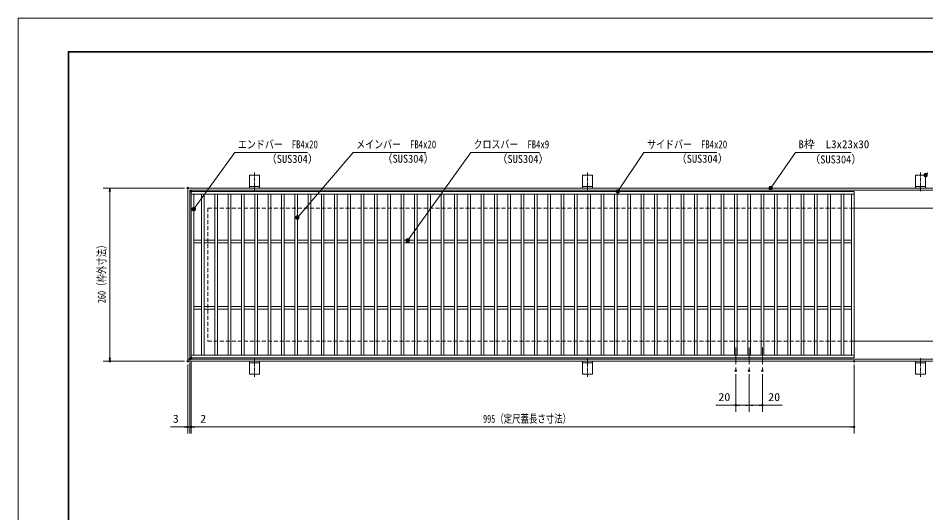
# Model space of a CAD drawing. Units: millimetres, scale not verified. Extents: x -1050 to 1050, y -742 to 742.
# Drawn here: x -1050 to 312, y 0 to 742 of the extents above; entities that cross this region are included whole.
import ezdxf
from ezdxf.enums import TextEntityAlignment as Align

# ---------------------------------------------------------------- set-up
doc = ezdxf.new("R2010")
doc.units = ezdxf.units.MM
doc.header["$LTSCALE"] = 5
doc.header["$PDMODE"] = 32
doc.header["$PDSIZE"] = 2.5
doc.linetypes.add('CHAIN1', pattern=[8, 5, -1, 1, -1])
doc.linetypes.add('DASHED1', pattern=[1.8, 1.2, -0.6])
for name, color, linetype, lineweight in [('0-0_7-図\u3000枠', 4, 'Continuous', 9), ('0-1_寸法注釈', 2, 'Continuous', 9), ('0-2_0', 2, 'Continuous', 9), ('0-3_DEFPOINTS', 134, 'Continuous', 9), ('0-4_アンカー', 7, 'Continuous', 9), ('0-5_枠', 7, 'Continuous', 9), ('0-8_蓋', 5, 'Continuous', 9), ('0-9_溝開口', 4, 'DASHED1', 9), ('0-A_中心線', 6, 'CHAIN1', 9)]:
    doc.layers.add(name, color=color, linetype=linetype, lineweight=lineweight)
doc.styles.add('ＭＳ ゴシック', font='')
doc.styles.get('ＭＳ ゴシック').set_extended_font_data('MS Gothic')

# ---------------------------------------------------------------- blocks, each defined once
blk = doc.blocks.new('_OPEN')
at = {"layer": '0-2_0'}
blk.add_line((0, 0), (-5, 0), dxfattribs=at)
blk.add_lwpolyline([(-5, 0.833), (0, 0), (-5, -0.833)], dxfattribs=at)
blk = doc.blocks.new('A$C5D7C781A')
at = {"layer": '0-4_アンカー', "color": 6, "linetype": 'CHAIN1'}
blk.add_line((37.5, 140.11), (37.5, 0), dxfattribs=at)
at = {"layer": '0-4_アンカー'}
for p, q in [((0, 118.78), (0, 22.26)), ((0, 118.78), (75, 118.78)), ((75, 118.78), (75, 22.26)), ((75, 33.76), (0, 33.76)), ((0, 22.26), (75, 22.26))]:
    blk.add_line(p, q, dxfattribs=at)
blk = doc.blocks.new('_Dot')
at = {"layer": '0-2_0'}
for p, q in [((-2.5, 0), (-5, 0)), ((2.445, 0.5), (-2.445, 0.5)), ((1.997, 1.5), (-1.997, 1.5)), ((2.289, -0.995), (-2.289, -0.995)), ((1.499, -1.995), (-1.499, -1.995))]:
    blk.add_line(p, q, dxfattribs=at)
for points in [[(2.5, 0), (2.48, 0.313), (2.421, 0.622), (2.324, 0.92), (2.191, 1.204), (2.023, 1.469), (1.822, 1.711), (1.594, 1.926), (1.34, 2.111), (1.064, 2.262), (0.773, 2.378), (0.468, 2.456), (0.157, 2.495), (-0.157, 2.495), (-0.468, 2.456), (-0.773, 2.378), (-1.064, 2.262), (-1.34, 2.111), (-1.594, 1.926), (-1.822, 1.711), (-2.023, 1.469), (-2.191, 1.204), (-2.324, 0.92), (-2.421, 0.622), (-2.48, 0.313), (-2.5, 0), (0, 0)], [(-2.5, 0), (-2.48, -0.313), (-2.421, -0.622), (-2.324, -0.92), (-2.191, -1.204), (-2.023, -1.469), (-1.822, -1.711), (-1.594, -1.926), (-1.34, -2.111), (-1.064, -2.262), (-0.773, -2.378), (-0.468, -2.456), (-0.157, -2.495), (0.157, -2.495), (0.468, -2.456), (0.773, -2.378), (1.064, -2.262), (1.34, -2.111), (1.594, -1.926), (1.822, -1.711), (2.023, -1.469), (2.191, -1.204), (2.324, -0.92), (2.421, -0.622), (2.48, -0.313), (2.5, 0), (0, 0)]]:
    blk.add_lwpolyline(points, close=True, dxfattribs=at)

msp = doc.modelspace()

# ---------------------------------------------------------------- linework, layer by layer
at = {"layer": '0-0_7-図\u3000枠'}
for p, q in [((-975, -692.5), (-975, 692.5)), ((-973.75, -691.25), (-973.75, 691.25)), ((-973.75, 691.25), (998.75, 691.25))]:
    msp.add_line(p, q, dxfattribs=at)
msp.add_lwpolyline([(-975, 692.5), (1000, 692.5), (1000, -692.5)], dxfattribs=at)
at = {"layer": '0-1_寸法注釈'}
for p, q in [((-800.45, 487.475), (-922.363, 487.475)), ((-912.363, 482.475), (-912.363, 232.475)), ((-800.45, 227.475), (-922.363, 227.475)), ((-795.45, 222.475), (-795.45, 118.953)), ((-792.45, 225.475), (-792.45, 118.953)), ((-792.45, 225.475), (-792.45, 118.953)), ((-790.45, 227.475), (-790.45, 118.953)), ((-790.45, 227.475), (-790.45, 118.953)), ((204.55, 222.475), (204.55, 118.953)), ((27.05, 208.328), (27.05, 151.522)), ((47.05, 208.328), (47.05, 151.522)), ((47.05, 208.328), (47.05, 151.522)), ((67.05, 208.328), (67.05, 151.522)), ((27.05, 161.522), (-2.797, 161.522)), ((42.05, 161.522), (32.05, 161.522)), ((52.05, 161.522), (62.05, 161.522)), ((67.05, 161.522), (96.897, 161.522)), ((-800.45, 128.953), (-821.563, 128.953)), ((-797.45, 128.953), (-802.45, 128.953)), ((-792.45, 128.953), (-795.45, 128.953)), ((-792.45, 128.953), (-790.45, 128.953)), ((-787.45, 128.953), (-782.45, 128.953)), ((-785.45, 128.953), (199.55, 128.953)), ((-785.45, 128.953), (-764.337, 128.953))]:
    msp.add_line(p, q, dxfattribs=at)
for points in [[(-615.707, 540.749), (-724.931, 540.749), (-785.857, 456.667)], [(-438.147, 540.749), (-547.371, 540.749), (-630.295, 443.985)], [(-267.513, 540.749), (-370.72, 540.749), (-464.681, 409.785)], [(-1.475, 540.749), (-110.699, 540.749), (-149.41, 483.298)], [(200.141, 540.968), (116.791, 540.968), (80.008, 488.288)]]:
    msp.add_lwpolyline(points, dxfattribs=at)
at = {"layer": '0-3_DEFPOINTS'}
msp.add_lwpolyline([(-1050, -742.5), (-1050, 742.5), (1050, 742.5), (1050, -742.5)], close=True, dxfattribs=at)
for p in [(-795.45, 487.475), (-792.45, 230.475), (-790.45, 232.475), (-912.363, 227.475), (-795.45, 227.475), (-795.45, 227.475), (204.55, 227.475), (27.05, 213.328), (47.05, 213.328), (67.05, 213.328), (27.05, 161.522), (67.05, 161.522), (-795.45, 128.953), (-790.45, 128.953), (204.55, 128.953)]:
    msp.add_point(p, dxfattribs=at)
at = {"layer": '0-5_枠'}
for p, q in [((-795.45, 487.475), (409.55, 487.475)), ((-795.45, 487.475), (-795.45, 227.475)), ((-792.45, 484.475), (407.714, 484.475)), ((-792.45, 484.475), (-792.45, 230.475)), ((204.55, 457.475), (409.55, 457.475)), ((204.55, 257.475), (409.55, 257.475)), ((-795.45, 227.475), (409.55, 227.475)), ((-792.45, 230.475), (411.386, 230.475))]:
    msp.add_line(p, q, dxfattribs=at)
at = {"layer": '0-8_蓋'}
for p, q in [((204.55, 482.475), (-790.45, 482.475)), ((-790.45, 232.475), (-790.45, 482.475)), ((204.55, 478.475), (-790.45, 478.475)), ((-786.45, 236.475), (-786.45, 478.475)), ((-774.95, 478.475), (-774.95, 236.475)), ((-770.95, 478.475), (-770.95, 236.475)), ((-754.95, 478.475), (-754.95, 236.475)), ((-750.95, 478.475), (-750.95, 236.475)), ((-734.95, 478.475), (-734.95, 236.475)), ((-730.95, 478.475), (-730.95, 236.475)), ((-714.95, 478.475), (-714.95, 236.475)), ((-710.95, 478.475), (-710.95, 236.475)), ((-694.95, 478.475), (-694.95, 236.475)), ((-690.95, 478.475), (-690.95, 236.475)), ((-674.95, 478.475), (-674.95, 236.475)), ((-670.95, 478.475), (-670.95, 236.475)), ((-654.95, 478.475), (-654.95, 236.475)), ((-650.95, 478.475), (-650.95, 236.475)), ((-634.95, 478.475), (-634.95, 236.475)), ((-630.95, 478.475), (-630.95, 236.475)), ((-614.95, 478.475), (-614.95, 236.475)), ((-610.95, 478.475), (-610.95, 236.475)), ((-594.95, 478.475), (-594.95, 236.475)), ((-590.95, 478.475), (-590.95, 236.475)), ((-574.95, 478.475), (-574.95, 236.475)), ((-570.95, 478.475), (-570.95, 236.475)), ((-554.95, 478.475), (-554.95, 236.475)), ((-550.95, 478.475), (-550.95, 236.475)), ((-534.95, 478.475), (-534.95, 236.475)), ((-530.95, 478.475), (-530.95, 236.475)), ((-514.95, 478.475), (-514.95, 236.475)), ((-510.95, 478.475), (-510.95, 236.475)), ((-494.95, 478.475), (-494.95, 236.475)), ((-490.95, 478.475), (-490.95, 236.475)), ((-474.95, 478.475), (-474.95, 236.475)), ((-470.95, 478.475), (-470.95, 236.475)), ((-454.95, 478.475), (-454.95, 236.475)), ((-450.95, 478.475), (-450.95, 236.475)), ((-434.95, 478.475), (-434.95, 236.475)), ((-430.95, 478.475), (-430.95, 236.475)), ((-414.95, 478.475), (-414.95, 236.475)), ((-410.95, 478.475), (-410.95, 236.475)), ((-394.95, 478.475), (-394.95, 236.475)), ((-390.95, 478.475), (-390.95, 236.475)), ((-374.95, 478.475), (-374.95, 236.475)), ((-370.95, 478.475), (-370.95, 236.475)), ((-354.95, 478.475), (-354.95, 236.475)), ((-350.95, 478.475), (-350.95, 236.475)), ((-334.95, 478.475), (-334.95, 236.475)), ((-330.95, 478.475), (-330.95, 236.475)), ((-314.95, 478.475), (-314.95, 236.475)), ((-310.95, 478.475), (-310.95, 236.475)), ((-294.95, 478.475), (-294.95, 236.475)), ((-290.95, 478.475), (-290.95, 236.475)), ((-274.95, 478.475), (-274.95, 236.475)), ((-270.95, 478.475), (-270.95, 236.475)), ((-254.95, 478.475), (-254.95, 236.475)), ((-250.95, 478.475), (-250.95, 236.475)), ((-234.95, 478.475), (-234.95, 236.475)), ((-230.95, 478.475), (-230.95, 236.475)), ((-214.95, 478.475), (-214.95, 236.475)), ((-210.95, 478.475), (-210.95, 236.475)), ((-194.95, 478.475), (-194.95, 236.475)), ((-190.95, 478.475), (-190.95, 236.475)), ((-174.95, 478.475), (-174.95, 236.475)), ((-170.95, 478.475), (-170.95, 236.475)), ((-154.95, 478.475), (-154.95, 236.475)), ((-150.95, 478.475), (-150.95, 236.475)), ((-134.95, 478.475), (-134.95, 236.475)), ((-130.95, 478.475), (-130.95, 236.475)), ((-114.95, 478.475), (-114.95, 236.475)), ((-110.95, 478.475), (-110.95, 236.475)), ((-94.95, 478.475), (-94.95, 236.475)), ((-90.95, 478.475), (-90.95, 236.475)), ((-74.95, 478.475), (-74.95, 236.475)), ((-70.95, 478.475), (-70.95, 236.475)), ((-54.95, 478.475), (-54.95, 236.475)), ((-50.95, 478.475), (-50.95, 236.475)), ((-34.95, 478.475), (-34.95, 236.475)), ((-30.95, 478.475), (-30.95, 236.475)), ((-14.95, 478.475), (-14.95, 236.475)), ((-10.95, 478.475), (-10.95, 236.475)), ((5.05, 478.475), (5.05, 236.475)), ((9.05, 478.475), (9.05, 236.475)), ((25.05, 478.475), (25.05, 236.475)), ((29.05, 478.475), (29.05, 236.475)), ((45.05, 478.475), (45.05, 236.475)), ((49.05, 478.475), (49.05, 236.475)), ((65.05, 478.475), (65.05, 236.475)), ((69.05, 478.475), (69.05, 236.475)), ((85.05, 478.475), (85.05, 236.475)), ((89.05, 478.475), (89.05, 236.475)), ((105.05, 478.475), (105.05, 236.475)), ((109.05, 478.475), (109.05, 236.475)), ((125.05, 478.475), (125.05, 236.475)), ((129.05, 478.475), (129.05, 236.475)), ((145.05, 478.475), (145.05, 236.475)), ((149.05, 478.475), (149.05, 236.475)), ((165.05, 478.475), (165.05, 236.475)), ((169.05, 478.475), (169.05, 236.475)), ((185.05, 478.475), (185.05, 236.475)), ((189.05, 478.475), (189.05, 236.475)), ((200.55, 236.475), (200.55, 478.475)), ((204.55, 232.475), (204.55, 482.475)), ((-774.95, 409.475), (-786.45, 409.475)), ((-754.95, 409.475), (-770.95, 409.475)), ((-734.95, 409.475), (-750.95, 409.475)), ((-714.95, 409.475), (-730.95, 409.475)), ((-694.95, 409.475), (-710.95, 409.475)), ((-674.95, 409.475), (-690.95, 409.475)), ((-654.95, 409.475), (-670.95, 409.475)), ((-634.95, 409.475), (-650.95, 409.475)), ((-614.95, 409.475), (-630.95, 409.475)), ((-594.95, 409.475), (-610.95, 409.475)), ((-574.95, 409.475), (-590.95, 409.475)), ((-554.95, 409.475), (-570.95, 409.475)), ((-534.95, 409.475), (-550.95, 409.475)), ((-514.95, 409.475), (-530.95, 409.475)), ((-494.95, 409.475), (-510.95, 409.475)), ((-474.95, 409.475), (-490.95, 409.475)), ((-454.95, 409.475), (-470.95, 409.475)), ((-434.95, 409.475), (-450.95, 409.475)), ((-414.95, 409.475), (-430.95, 409.475)), ((-394.95, 409.475), (-410.95, 409.475)), ((-374.95, 409.475), (-390.95, 409.475)), ((-354.95, 409.475), (-370.95, 409.475)), ((-334.95, 409.475), (-350.95, 409.475)), ((-314.95, 409.475), (-330.95, 409.475)), ((-294.95, 409.475), (-310.95, 409.475)), ((-274.95, 409.475), (-290.95, 409.475)), ((-254.95, 409.475), (-270.95, 409.475)), ((-234.95, 409.475), (-250.95, 409.475)), ((-214.95, 409.475), (-230.95, 409.475)), ((-194.95, 409.475), (-210.95, 409.475)), ((-174.95, 409.475), (-190.95, 409.475)), ((-154.95, 409.475), (-170.95, 409.475)), ((-134.95, 409.475), (-150.95, 409.475)), ((-114.95, 409.475), (-130.95, 409.475)), ((-94.95, 409.475), (-110.95, 409.475)), ((-74.95, 409.475), (-90.95, 409.475)), ((-54.95, 409.475), (-70.95, 409.475)), ((-34.95, 409.475), (-50.95, 409.475)), ((-14.95, 409.475), (-30.95, 409.475)), ((5.05, 409.475), (-10.95, 409.475)), ((25.05, 409.475), (9.05, 409.475)), ((45.05, 409.475), (29.05, 409.475)), ((65.05, 409.475), (49.05, 409.475)), ((85.05, 409.475), (69.05, 409.475)), ((105.05, 409.475), (89.05, 409.475)), ((125.05, 409.475), (109.05, 409.475)), ((145.05, 409.475), (129.05, 409.475)), ((165.05, 409.475), (149.05, 409.475)), ((185.05, 409.475), (169.05, 409.475)), ((200.55, 409.475), (189.05, 409.475)), ((-774.95, 405.475), (-786.45, 405.475)), ((-754.95, 405.475), (-770.95, 405.475)), ((-734.95, 405.475), (-750.95, 405.475)), ((-714.95, 405.475), (-730.95, 405.475)), ((-694.95, 405.475), (-710.95, 405.475)), ((-674.95, 405.475), (-690.95, 405.475)), ((-654.95, 405.475), (-670.95, 405.475)), ((-634.95, 405.475), (-650.95, 405.475)), ((-614.95, 405.475), (-630.95, 405.475)), ((-594.95, 405.475), (-610.95, 405.475)), ((-574.95, 405.475), (-590.95, 405.475)), ((-554.95, 405.475), (-570.95, 405.475)), ((-534.95, 405.475), (-550.95, 405.475)), ((-514.95, 405.475), (-530.95, 405.475)), ((-494.95, 405.475), (-510.95, 405.475)), ((-474.95, 405.475), (-490.95, 405.475)), ((-454.95, 405.475), (-470.95, 405.475)), ((-434.95, 405.475), (-450.95, 405.475)), ((-414.95, 405.475), (-430.95, 405.475)), ((-394.95, 405.475), (-410.95, 405.475)), ((-374.95, 405.475), (-390.95, 405.475)), ((-354.95, 405.475), (-370.95, 405.475)), ((-334.95, 405.475), (-350.95, 405.475)), ((-314.95, 405.475), (-330.95, 405.475)), ((-294.95, 405.475), (-310.95, 405.475)), ((-274.95, 405.475), (-290.95, 405.475)), ((-254.95, 405.475), (-270.95, 405.475)), ((-234.95, 405.475), (-250.95, 405.475)), ((-214.95, 405.475), (-230.95, 405.475)), ((-194.95, 405.475), (-210.95, 405.475)), ((-174.95, 405.475), (-190.95, 405.475)), ((-154.95, 405.475), (-170.95, 405.475)), ((-134.95, 405.475), (-150.95, 405.475)), ((-114.95, 405.475), (-130.95, 405.475)), ((-94.95, 405.475), (-110.95, 405.475)), ((-74.95, 405.475), (-90.95, 405.475)), ((-54.95, 405.475), (-70.95, 405.475)), ((-34.95, 405.475), (-50.95, 405.475)), ((-14.95, 405.475), (-30.95, 405.475)), ((5.05, 405.475), (-10.95, 405.475)), ((25.05, 405.475), (9.05, 405.475)), ((45.05, 405.475), (29.05, 405.475)), ((65.05, 405.475), (49.05, 405.475)), ((85.05, 405.475), (69.05, 405.475)), ((105.05, 405.475), (89.05, 405.475)), ((125.05, 405.475), (109.05, 405.475)), ((145.05, 405.475), (129.05, 405.475)), ((165.05, 405.475), (149.05, 405.475)), ((185.05, 405.475), (169.05, 405.475)), ((200.55, 405.475), (189.05, 405.475)), ((-774.95, 309.475), (-786.45, 309.475)), ((-774.95, 305.475), (-786.45, 305.475)), ((-754.95, 309.475), (-770.95, 309.475)), ((-754.95, 305.475), (-770.95, 305.475)), ((-734.95, 309.475), (-750.95, 309.475)), ((-734.95, 305.475), (-750.95, 305.475)), ((-714.95, 309.475), (-730.95, 309.475)), ((-714.95, 305.475), (-730.95, 305.475)), ((-694.95, 309.475), (-710.95, 309.475)), ((-694.95, 305.475), (-710.95, 305.475)), ((-674.95, 309.475), (-690.95, 309.475)), ((-674.95, 305.475), (-690.95, 305.475)), ((-654.95, 309.475), (-670.95, 309.475)), ((-654.95, 305.475), (-670.95, 305.475)), ((-634.95, 309.475), (-650.95, 309.475)), ((-634.95, 305.475), (-650.95, 305.475)), ((-614.95, 309.475), (-630.95, 309.475)), ((-614.95, 305.475), (-630.95, 305.475)), ((-594.95, 309.475), (-610.95, 309.475)), ((-594.95, 305.475), (-610.95, 305.475)), ((-574.95, 309.475), (-590.95, 309.475)), ((-574.95, 305.475), (-590.95, 305.475)), ((-554.95, 309.475), (-570.95, 309.475)), ((-554.95, 305.475), (-570.95, 305.475)), ((-534.95, 309.475), (-550.95, 309.475)), ((-534.95, 305.475), (-550.95, 305.475)), ((-514.95, 309.475), (-530.95, 309.475)), ((-514.95, 305.475), (-530.95, 305.475)), ((-494.95, 309.475), (-510.95, 309.475)), ((-494.95, 305.475), (-510.95, 305.475)), ((-474.95, 309.475), (-490.95, 309.475)), ((-474.95, 305.475), (-490.95, 305.475)), ((-454.95, 309.475), (-470.95, 309.475)), ((-454.95, 305.475), (-470.95, 305.475)), ((-434.95, 309.475), (-450.95, 309.475)), ((-434.95, 305.475), (-450.95, 305.475)), ((-414.95, 309.475), (-430.95, 309.475)), ((-414.95, 305.475), (-430.95, 305.475)), ((-394.95, 309.475), (-410.95, 309.475)), ((-394.95, 305.475), (-410.95, 305.475)), ((-374.95, 309.475), (-390.95, 309.475)), ((-374.95, 305.475), (-390.95, 305.475)), ((-354.95, 309.475), (-370.95, 309.475)), ((-354.95, 305.475), (-370.95, 305.475)), ((-334.95, 309.475), (-350.95, 309.475)), ((-334.95, 305.475), (-350.95, 305.475)), ((-314.95, 309.475), (-330.95, 309.475)), ((-314.95, 305.475), (-330.95, 305.475)), ((-294.95, 309.475), (-310.95, 309.475)), ((-294.95, 305.475), (-310.95, 305.475)), ((-274.95, 309.475), (-290.95, 309.475)), ((-274.95, 305.475), (-290.95, 305.475)), ((-254.95, 309.475), (-270.95, 309.475)), ((-254.95, 305.475), (-270.95, 305.475)), ((-234.95, 309.475), (-250.95, 309.475)), ((-234.95, 305.475), (-250.95, 305.475)), ((-214.95, 309.475), (-230.95, 309.475)), ((-214.95, 305.475), (-230.95, 305.475)), ((-194.95, 309.475), (-210.95, 309.475)), ((-194.95, 305.475), (-210.95, 305.475)), ((-174.95, 309.475), (-190.95, 309.475)), ((-174.95, 305.475), (-190.95, 305.475)), ((-154.95, 309.475), (-170.95, 309.475)), ((-154.95, 305.475), (-170.95, 305.475)), ((-134.95, 309.475), (-150.95, 309.475)), ((-134.95, 305.475), (-150.95, 305.475)), ((-114.95, 309.475), (-130.95, 309.475)), ((-114.95, 305.475), (-130.95, 305.475)), ((-94.95, 309.475), (-110.95, 309.475)), ((-94.95, 305.475), (-110.95, 305.475)), ((-74.95, 309.475), (-90.95, 309.475)), ((-74.95, 305.475), (-90.95, 305.475)), ((-54.95, 309.475), (-70.95, 309.475)), ((-54.95, 305.475), (-70.95, 305.475)), ((-34.95, 309.475), (-50.95, 309.475)), ((-34.95, 305.475), (-50.95, 305.475)), ((-14.95, 309.475), (-30.95, 309.475)), ((-14.95, 305.475), (-30.95, 305.475)), ((5.05, 309.475), (-10.95, 309.475)), ((5.05, 305.475), (-10.95, 305.475)), ((25.05, 309.475), (9.05, 309.475)), ((25.05, 305.475), (9.05, 305.475)), ((45.05, 309.475), (29.05, 309.475)), ((45.05, 305.475), (29.05, 305.475)), ((65.05, 309.475), (49.05, 309.475)), ((65.05, 305.475), (49.05, 305.475)), ((85.05, 309.475), (69.05, 309.475)), ((85.05, 305.475), (69.05, 305.475)), ((105.05, 309.475), (89.05, 309.475)), ((105.05, 305.475), (89.05, 305.475)), ((125.05, 309.475), (109.05, 309.475)), ((125.05, 305.475), (109.05, 305.475)), ((145.05, 309.475), (129.05, 309.475)), ((145.05, 305.475), (129.05, 305.475)), ((165.05, 309.475), (149.05, 309.475)), ((165.05, 305.475), (149.05, 305.475)), ((185.05, 309.475), (169.05, 309.475)), ((185.05, 305.475), (169.05, 305.475)), ((200.55, 309.475), (189.05, 309.475)), ((200.55, 305.475), (189.05, 305.475)), ((-790.45, 236.475), (204.55, 236.475)), ((-790.45, 232.475), (204.55, 232.475))]:
    msp.add_line(p, q, dxfattribs=at)
at = {"layer": '0-8_蓋', "color": 7}
for p in [(-790.45, 482.475), (-790.45, 232.475)]:
    msp.add_point(p, dxfattribs=at)
at = {"layer": '0-9_溝開口'}
for p, q in [((-765.45, 457.475), (204.55, 457.475)), ((-765.45, 457.475), (-765.45, 257.475)), ((-765.45, 257.475), (204.55, 257.475))]:
    msp.add_line(p, q, dxfattribs=at)
at = {"layer": '0-A_中心線'}
for p, q in [((27.05, 247.969), (27.05, 213.328)), ((47.05, 247.969), (47.05, 213.328)), ((67.05, 247.969), (67.05, 213.328))]:
    msp.add_line(p, q, dxfattribs=at)

# ---------------------------------------------------------------- block references
at = {"layer": '0-1_寸法注釈'}
for name, p, rotation in [('_Dot', (312.05, 506.779), 229.33113), ('_Dot', (79.425, 487.475), 234.35189), ('_OPEN', (-912.363, 487.475), 90), ('_Dot', (-149.979, 482.475), 235.34703), ('_Dot', (-786.45, 455.862), 233.62864), ('_Dot', (-630.95, 443.23), 229.06472), ('_Dot', (-465.268, 408.975), 234.05474), ('_OPEN', (-912.363, 227.475), 270), ('_OPEN', (27.05, 161.522), 180), ('_OPEN', (47.05, 161.522), 180), ('_OPEN', (-792.45, 128.953), 180), ('_OPEN', (-790.45, 128.953), 180), ('_OPEN', (-790.45, 128.953), 180)]:
    msp.add_blockref(name, p, dxfattribs=dict(at, rotation=rotation))
for p in [(47.05, 161.522), (67.05, 161.522), (-795.45, 128.953), (-792.45, 128.953), (204.55, 128.953)]:
    msp.add_blockref('_OPEN', p, dxfattribs=at)
at = {"layer": '0-4_アンカー', "xscale": 0.2, "yscale": 0.2}
for p in [(-702.95, 483.023), (-202.95, 483.023), (297.05, 483.023)]:
    msp.add_blockref('A$C5D7C781A', p, dxfattribs=at)
at = {"layer": '0-4_アンカー', "xscale": -0.2, "yscale": 0.2, "rotation": 180}
for p in [(-702.95, 231.927), (-202.95, 231.927), (297.05, 231.927)]:
    msp.add_blockref('A$C5D7C781A', p, dxfattribs=at)

# ---------------------------------------------------------------- texts
at = {"layer": '0-1_寸法注釈', "color": 7, "style": 'ＭＳ ゴシック'}
for s, height, width, p in [('エンドバー\u3000FB4x20', 12.02, 0.8, (-720.154, 543.436)), ('メインバー\u3000FB4x20', 12.02, 0.8, (-542.594, 543.436)), ('クロスバー\u3000FB4x9', 12.03, 0.8, (-366.554, 543.436)), ('サイドバー\u3000FB4x20', 12.02, 0.8, (-105.921, 543.436)), ('（SUS304）', 12.02, 0.95, (-677.407, 521.644)), ('（SUS304）', 12.02, 0.95, (-503.663, 521.881)), ('（SUS304）', 12.02, 0.95, (-331.179, 521.513)), ('（SUS304）', 12.02, 0.95, (-62.079, 521.881)), ('（SUS304）', 12.02, 0.95, (138.302, 520.919)), ('20', 12.02, 1.1, (0.893, 164.209)), ('20', 12.02, 1.1, (75.74, 164.209)), ('3', 12.02, 1.1, (-817.873, 131.64)), ('2', 12.02, 1.1, (-776.76, 131.64)), ('995（定尺蓋長さ寸法）', 12.03, 0.75, (-352.249, 131.64))]:
    msp.add_text(s, height=height, dxfattribs=dict(at, width=width)).set_placement(p, align=Align.BOTTOM_LEFT)
msp.add_text('B枠\u3000L3x23x30', height=12.02, dxfattribs=at).set_placement((121.044, 543.655), align=Align.BOTTOM_LEFT)
at = {"layer": '0-1_寸法注釈', "color": 7, "style": 'ＭＳ ゴシック', "width": 0.75}
msp.add_text('260（枠外寸法）', height=12.03, rotation=90, dxfattribs=at).set_placement((-915.05, 314.682), align=Align.BOTTOM_LEFT)

doc.saveas('drawing.dxf')
